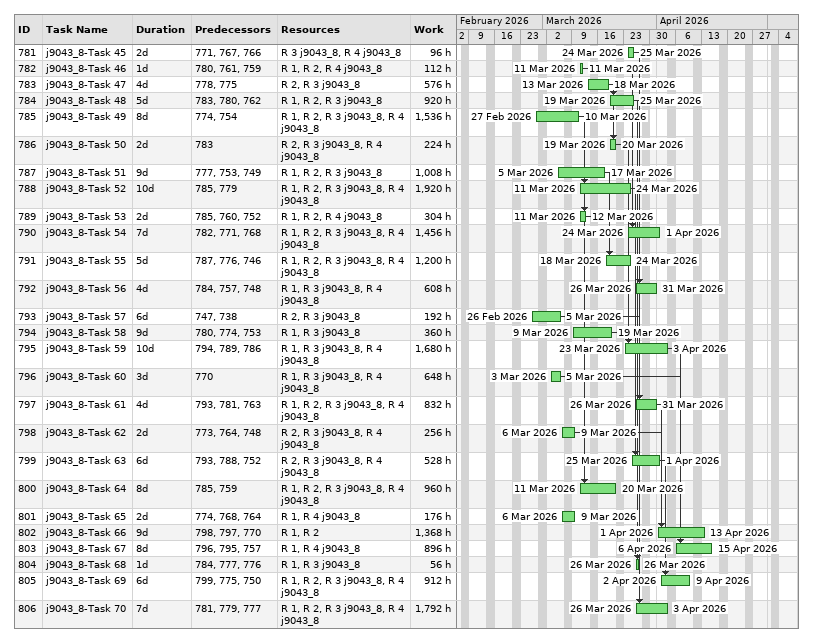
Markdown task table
| ID | Task | Duration | Start | Finish | Predecessors | Resources | Work (h) |
|---|---|---|---|---|---|---|---|
| 781 | j9043_8-Task 45 | 2d | 2026-03-24 | 2026-03-25 | 771, 767, 766 | R 3 j9043_8, R 4 j9043_8 | 96 |
| 782 | j9043_8-Task 46 | 1d | 2026-03-11 | 2026-03-11 | 780, 761, 759 | R 1, R 2, R 4 j9043_8 | 112 |
| 783 | j9043_8-Task 47 | 4d | 2026-03-13 | 2026-03-18 | 778, 775 | R 2, R 3 j9043_8 | 576 |
| 784 | j9043_8-Task 48 | 5d | 2026-03-19 | 2026-03-25 | 783, 780, 762 | R 1, R 2, R 3 j9043_8 | 920 |
| 785 | j9043_8-Task 49 | 8d | 2026-02-27 | 2026-03-10 | 774, 754 | R 1, R 2, R 3 j9043_8, R 4 j9043_8 | 1536 |
| 786 | j9043_8-Task 50 | 2d | 2026-03-19 | 2026-03-20 | 783 | R 2, R 3 j9043_8, R 4 j9043_8 | 224 |
| 787 | j9043_8-Task 51 | 9d | 2026-03-05 | 2026-03-17 | 777, 753, 749 | R 1, R 2, R 3 j9043_8 | 1008 |
| 788 | j9043_8-Task 52 | 10d | 2026-03-11 | 2026-03-24 | 785, 779 | R 1, R 2, R 3 j9043_8, R 4 j9043_8 | 1920 |
| 789 | j9043_8-Task 53 | 2d | 2026-03-11 | 2026-03-12 | 785, 760, 752 | R 1, R 2, R 4 j9043_8 | 304 |
| 790 | j9043_8-Task 54 | 7d | 2026-03-24 | 2026-04-01 | 782, 771, 768 | R 1, R 2, R 3 j9043_8, R 4 j9043_8 | 1456 |
| 791 | j9043_8-Task 55 | 5d | 2026-03-18 | 2026-03-24 | 787, 776, 746 | R 1, R 2, R 3 j9043_8, R 4 j9043_8 | 1200 |
| 792 | j9043_8-Task 56 | 4d | 2026-03-26 | 2026-03-31 | 784, 757, 748 | R 1, R 3 j9043_8, R 4 j9043_8 | 608 |
| 793 | j9043_8-Task 57 | 6d | 2026-02-26 | 2026-03-05 | 747, 738 | R 2, R 3 j9043_8 | 192 |
| 794 | j9043_8-Task 58 | 9d | 2026-03-09 | 2026-03-19 | 780, 774, 753 | R 1, R 3 j9043_8 | 360 |
| 795 | j9043_8-Task 59 | 10d | 2026-03-23 | 2026-04-03 | 794, 789, 786 | R 1, R 3 j9043_8, R 4 j9043_8 | 1680 |
| 796 | j9043_8-Task 60 | 3d | 2026-03-03 | 2026-03-05 | 770 | R 1, R 3 j9043_8, R 4 j9043_8 | 648 |
| 797 | j9043_8-Task 61 | 4d | 2026-03-26 | 2026-03-31 | 793, 781, 763 | R 1, R 2, R 3 j9043_8, R 4 j9043_8 | 832 |
| 798 | j9043_8-Task 62 | 2d | 2026-03-06 | 2026-03-09 | 773, 764, 748 | R 2, R 3 j9043_8, R 4 j9043_8 | 256 |
| 799 | j9043_8-Task 63 | 6d | 2026-03-25 | 2026-04-01 | 793, 788, 752 | R 2, R 3 j9043_8, R 4 j9043_8 | 528 |
| 800 | j9043_8-Task 64 | 8d | 2026-03-11 | 2026-03-20 | 785, 759 | R 1, R 2, R 3 j9043_8, R 4 j9043_8 | 960 |
| 801 | j9043_8-Task 65 | 2d | 2026-03-06 | 2026-03-09 | 774, 768, 764 | R 1, R 4 j9043_8 | 176 |
| 802 | j9043_8-Task 66 | 9d | 2026-04-01 | 2026-04-13 | 798, 797, 770 | R 1, R 2 | 1368 |
| 803 | j9043_8-Task 67 | 8d | 2026-04-06 | 2026-04-15 | 796, 795, 757 | R 1, R 4 j9043_8 | 896 |
| 804 | j9043_8-Task 68 | 1d | 2026-03-26 | 2026-03-26 | 784, 777, 776 | R 1, R 3 j9043_8 | 56 |
| 805 | j9043_8-Task 69 | 6d | 2026-04-02 | 2026-04-09 | 799, 775, 750 | R 1, R 2, R 3 j9043_8, R 4 j9043_8 | 912 |
| 806 | j9043_8-Task 70 | 7d | 2026-03-26 | 2026-04-03 | 781, 779, 777 | R 1, R 2, R 3 j9043_8, R 4 j9043_8 | 1792 |
